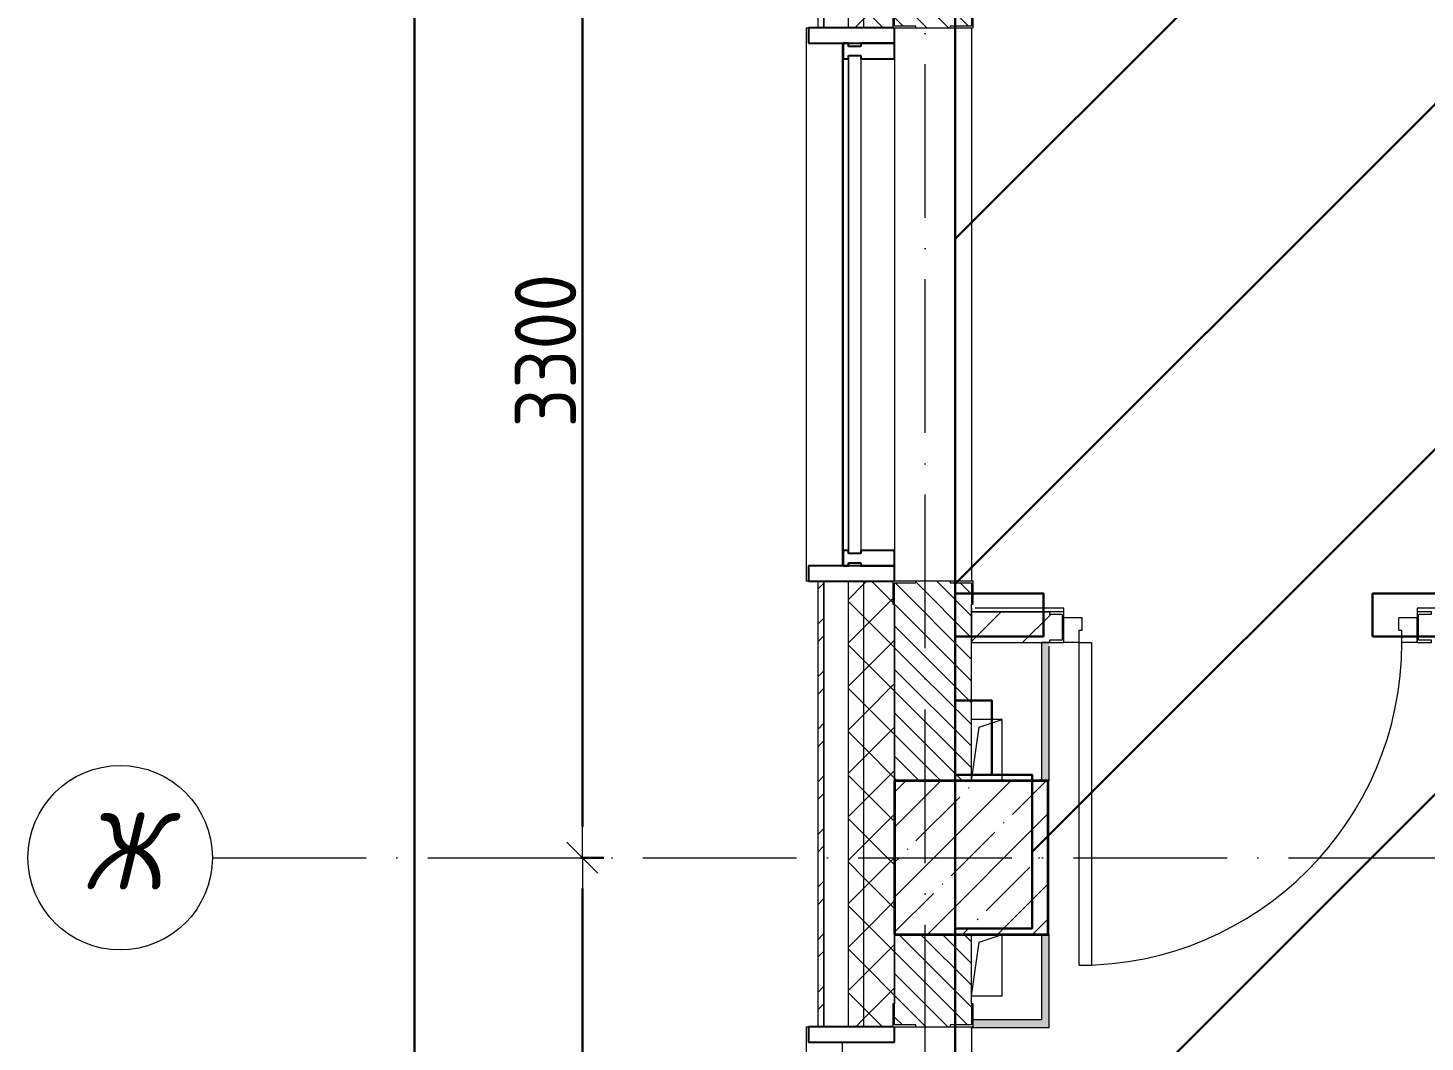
# Model space of a CAD drawing. Header units: millimetres. Extents: x -17017 to 628417, y -109036 to 199237.
# Drawn here: x -12989 to -8445, y -90815 to -87515 of the extents above; entities that cross this region are included whole.
import ezdxf

# ---------------------------------------------------------------- set-up
doc = ezdxf.new("R2010")
doc.units = ezdxf.units.MM
doc.linetypes.add('50_200_ШТРИХ_1Т_ш5_п1_п1_', pattern=[700, 500, -100, 0, -100])
doc.linetypes.add('Штрих короткий', pattern=[300, 150, -150])
for name, color, linetype, lineweight in [('0-1', 7, 'Continuous', 5), ('0-2', 7, 'Continuous', 9), ('Импосты витража', 7, 'Continuous', 9), ('Импосты витража-1', 7, 'Continuous', 25), ('Каркас_Импост', 7, 'Continuous', 13), ('Несущие колонны', 7, 'Continuous', 9), ('Несущие колонны-1', 7, 'Continuous', 35), ('Обобщенные модели', 7, 'Continuous', 9), ('Общие ребра', 7, 'Continuous', 9), ('Окна', 7, 'Continuous', 9), ('Оси', 7, 'Continuous', 9), ('Оси-1', 7, 'Continuous', 20), ('Оси-2', 7, '50_200_ШТРИХ_1Т_ш5_п1_п1_', 9), ('Остекление-1', 7, 'Continuous', 9), ('Открывание-1', 7, 'Continuous', 9), ('Панель', 7, 'Continuous', 13), ('Перемычка-1', 7, 'Штрих короткий', 9), ('Размеры', 7, 'Continuous', 15), ('Стены', 7, 'Continuous', 9), ('Стены-1', 7, 'Continuous', 13), ('стяжа', 7, 'Continuous', 30), ('Штриховка разреза-1', 7, 'Continuous', 9)]:
    doc.layers.add(name, color=color, linetype=linetype, lineweight=lineweight)
doc.layers.add('Штриховка разреза-4', color=1, linetype='Continuous', lineweight=9, true_color=0xff0000)
doc.layers.get('0-2').off()
doc.styles.add('ISOCPEUR_I_1', font='isocpeui.ttf', dxfattribs={"width": 0.85, "height": 2.5})
doc.styles.add('СПДС', font='isocpeur.ttf', dxfattribs={"width": 0.9})
doc.dimstyles.new('Размера А3', dxfattribs={"dimtxt": 200, "dimasz": 100, "dimexe": 70, "dimexo": 100, "dimgap": 20, "dimtad": 1, "dimdec": 0, "dimrnd": 10, "dimzin": 0, "dimdsep": 46, "dimtxsty": 'СПДС', "dimblk": 'ARROWHEAD_6', "dimcen": 1, "dimclrd": 256, "dimclre": 256, "dimclrt": 256, "dimazin": 0, "dimtfac": 1, "dimtdec": 0, "dimtmove": 2, "dimatfit": 3, "dimfxl": 1, "dimtolj": 1, "dimtzin": 0, "dimarcsym": 0})
pattern_1 = [(45, (0, 0), (-70.71068, 70.71068), []), (135, (0, 0), (-70.71068, -70.71068), [])]
pattern_2 = [(135, (0, 0), (-35.35534, -35.35534), [])]

# ---------------------------------------------------------------- blocks, each defined once
blk = doc.blocks.new('Ось сетки - Круг_Ø6_00__ISO-2_5_0_9K_-16731441-АИ2_02_План отделки стен 2-го этажа _Часть 2_')
at = {"layer": 'Оси-1'}
blk.add_circle((0, 0), 3, dxfattribs=at)
blk = doc.blocks.new('ARROWHEAD_6')
at = {"color": 0, "linetype": 'Continuous'}
for p, q in [((-0.5, -0.5), (0.5, 0.5)), ((0, 0), (-1, 0))]:
    blk.add_line(p, q, dxfattribs=at)
blk = doc.blocks.new('*D677')
at = {"layer": 'Defpoints', "color": 0, "transparency": 16777216}
for p in [(-11291.7, -90215.3), (-11185.6, -90215.3), (-11118.8, -94765.3)]:
    blk.add_point(p, dxfattribs=at)
at = {"layer": 'Размеры', "lineweight": -2, "transparency": 16777216}
for p, q in [((-11191.7, -90215.3), (-11115.6, -90215.3)), ((-11185.6, -94665.3), (-11185.6, -90315.3)), ((-11218.8, -94765.3), (-11255.6, -94765.3))]:
    blk.add_line(p, q, dxfattribs=at)
at = {"layer": 'Размеры', "lineweight": -2, "transparency": 16777216, "xscale": 100, "yscale": 100, "zscale": 100}
for p, rotation in [((-11185.6, -90215.3), 90), ((-11185.6, -94765.3), 270)]:
    blk.add_blockref('ARROWHEAD_6', p, dxfattribs=dict(at, rotation=rotation))
at = {"layer": 'Размеры', "transparency": 16777216, "insert": (-11305.6, -92490.3), "char_height": 200, "width": 2.564, "attachment_point": 5, "rotation": 90, "style": 'СПДС'}
blk.add_mtext('\\A1;4550', dxfattribs=at)
blk = doc.blocks.new('*D678')
at = {"layer": 'Defpoints', "color": 0, "transparency": 16777216}
for p in [(-11291.7, -86915.3), (-11185.6, -86915.3), (-11291.7, -90215.3)]:
    blk.add_point(p, dxfattribs=at)
at = {"layer": 'Размеры', "lineweight": -2, "transparency": 16777216}
for p, q in [((-11191.7, -86915.3), (-11115.6, -86915.3)), ((-11185.6, -90115.3), (-11185.6, -87015.3)), ((-11191.7, -90215.3), (-11115.6, -90215.3))]:
    blk.add_line(p, q, dxfattribs=at)
at = {"layer": 'Размеры', "lineweight": -2, "transparency": 16777216, "xscale": 100, "yscale": 100, "zscale": 100}
for p, rotation in [((-11185.6, -86915.3), 90), ((-11185.6, -90215.3), 270)]:
    blk.add_blockref('ARROWHEAD_6', p, dxfattribs=dict(at, rotation=rotation))
at = {"layer": 'Размеры', "transparency": 16777216, "insert": (-11305.6, -88565.3), "char_height": 200, "width": 2.488, "attachment_point": 5, "rotation": 90, "style": 'СПДС'}
blk.add_mtext('\\A1;3300', dxfattribs=at)
blk = doc.blocks.new('*D686')
at = {"layer": 'Defpoints', "color": 0, "transparency": 16777216}
for p in [(-11838.1, -56765.3), (-11732, -56765.3), (-11838.1, -106215.3)]:
    blk.add_point(p, dxfattribs=at)
at = {"layer": 'Размеры', "lineweight": -2, "transparency": 16777216}
for p, q in [((-11738.1, -56765.3), (-11662, -56765.3)), ((-11732, -106115.3), (-11732, -56865.3)), ((-11738.1, -106215.3), (-11662, -106215.3))]:
    blk.add_line(p, q, dxfattribs=at)
at = {"layer": 'Размеры', "lineweight": -2, "transparency": 16777216, "xscale": 100, "yscale": 100, "zscale": 100}
for p, rotation in [((-11732, -56765.3), 90), ((-11732, -106215.3), 270)]:
    blk.add_blockref('ARROWHEAD_6', p, dxfattribs=dict(at, rotation=rotation))
at = {"layer": 'Размеры', "transparency": 16777216, "insert": (-11852, -81490.3), "char_height": 200, "width": 3.261, "attachment_point": 5, "rotation": 90, "style": 'СПДС'}
blk.add_mtext('\\A1;49450', dxfattribs=at)
blk = doc.blocks.new('BSC_Колонна _Прямоугольная - 500х500-V111-АИ2_02_План отделки стен 2-го этажа _Часть 2_')
at = {"layer": 'Несущие колонны'}
h = blk.add_hatch(dxfattribs=at)
h.set_pattern_fill('FP_110', color=256, style=0, pattern_type=2)
h.set_pattern_definition([(45, (-150, -16000), (-114.0493, 114.0493), []), (45, (-35.95, -16000), (-114.0493, 114.0493), [201.612, -40.322, 3.353, -36.97])])
h.paths.add_polyline_path([(-250, -250), (250, -250), (250, 250), (-250, 250), (-250, 201.6)], flags=0)
at = {"layer": 'Несущие колонны-1'}
for p, q in [((250, 250), (-250, 250)), ((-250, 250), (-250, -250)), ((250, -250), (250, 250)), ((-250, -250), (250, -250))]:
    blk.add_line(p, q, dxfattribs=at)
blk = doc.blocks.new('Проем_Дверь_Прямоугольный - 1800х2700h_оконные проемы-25805030-АИ2_02_План отделки стен 2-го этажа _Часть 2_')
at = {"layer": 'Перемычка-1'}
for p, q in [((900, 125), (-900, 125)), ((900, -125), (-900, -125))]:
    blk.add_line(p, q, dxfattribs=at)
blk = doc.blocks.new('Прямоугольный импост - Откос НВФ_50х280 мм-25993838-АИ2_02_План отделки стен 2-го этажа _Часть 2_')
at = {"layer": 'Импосты витража-1'}
for p, q in [((0, 130), (-50, 130)), ((-50, 130), (-50, -150)), ((0, -144), (0, 130)), ((-50, -150), (0, -150))]:
    blk.add_line(p, q, dxfattribs=at)
blk = doc.blocks.new('PNS_Панель прямоугольная1 - Нр_Стекло - 40мм-25293744-АИ2_02_План отделки стен 2-го этажа _Часть 2_')
at = {"layer": 'Остекление-1'}
for p, q in [((-800, 40), (800, 40)), ((-810, 0), (810, 0)), ((800, 0), (-800, 0))]:
    blk.add_line(p, q, dxfattribs=at)
blk = doc.blocks.new('Прямоугольный импост - Импост структурный с накладкой - 150мм-25651488-АИ2_02_План отделки стен 2-го этажа _Часть 2_')
at = {"layer": 'Импосты витража'}
for p, q in [((44650, -100), (46250, -100)), ((44650, -267), (46250, -267))]:
    blk.add_line(p, q, dxfattribs=at)
blk = doc.blocks.new('Прямоугольный импост - Импост структурный с накладкой - 150мм-25651501-АИ2_02_План отделки стен 2-го этажа _Часть 2_')
at = {"layer": 'Импосты витража-1'}
for p, q in [((-25, 0), (-25, 17)), ((-25, 17), (25, 17)), ((-15, 0), (-25, 0)), ((-15, -40), (-15, 0)), ((25, 0), (15, 0)), ((15, 0), (15, -40)), ((25, 17), (25, 0)), ((-25, -150), (-25, -40)), ((-25, -40), (-15, -40)), ((15, -40), (25, -40)), ((25, -40), (25, -150)), ((25, -150), (-25, -150))]:
    blk.add_line(p, q, dxfattribs=at)
blk = doc.blocks.new('Прямоугольный импост - Откос НВФ_50х280 мм-25995271-АИ2_02_План отделки стен 2-го этажа _Часть 2_')
at = {"layer": 'Импосты витража-1'}
for p, q in [((-50, 130), (0, 130)), ((-50, -150), (-50, 130)), ((0, 130), (0, -144)), ((0, -150), (-50, -150))]:
    blk.add_line(p, q, dxfattribs=at)
blk = doc.blocks.new('Прямоугольный импост - Откос НВФ_50х280 мм-25995273-АИ2_02_План отделки стен 2-го этажа _Часть 2_')
at = {"layer": 'Импосты витража-1'}
for p, q in [((0, 130), (-50, 130)), ((-50, 130), (-50, -150)), ((0, -144), (0, 130)), ((-50, -150), (0, -150))]:
    blk.add_line(p, q, dxfattribs=at)
blk = doc.blocks.new('Дверь_СКБ_1Ст_Внутренняя_ШЕР - СОШ_Д-17__Дв_1150x2100h_Лаборантские_ Инструментальные_EI30-28315805-АИ2_02_План отделки стен 2-го этажа _Часть 2_')
at = {"layer": 'Каркас_Импост'}
for p, q in [((-562.5, 50), (-562.5, -30)), ((-562.5, 50), (-512.5, 50)), ((-512.5, 50), (-512.5, 10)), ((537.5, 50), (537.5, 10)), ((537.5, 50), (587.5, 50)), ((587.5, 50), (587.5, -30)), ((-502.5, 10), (-512.5, 10)), ((-502.5, 10), (-502.5, -30)), ((527.5, 10), (527.5, -30)), ((537.5, 10), (527.5, 10)), ((-562.5, -30), (-502.5, -30)), ((527.5, -30), (587.5, -30))]:
    blk.add_line(p, q, dxfattribs=at)
at = {"layer": 'Открывание-1'}
blk.add_arc((537.5, 50), 1050, 90, 180, dxfattribs=at)
at = {"layer": 'Панель'}
for p, q in [((537.5, 1100), (497.5, 1100)), ((497.5, 50), (497.5, 1100)), ((537.5, 1100), (537.5, 50)), ((537.5, 50), (497.5, 50))]:
    blk.add_line(p, q, dxfattribs=at)
blk = doc.blocks.new('Фахверк_СКБ_Уголок - 250_2700-27497298-АИ2_02_План отделки стен 2-го этажа _Часть 2_')
at = {"layer": 'Обобщенные модели'}
for p, q in [((200, 181), (125, 181)), ((125, 181), (125, 106)), ((131, 106), (131, 175)), ((131, 175), (200, 175)), ((200, 175), (200, 181)), ((125, 106), (131, 106)), ((131, -6), (125, -6)), ((125, -6), (125, -81)), ((131, -75), (131, -6)), ((125, -81), (200, -81)), ((200, -75), (131, -75)), ((200, -81), (200, -75))]:
    blk.add_line(p, q, dxfattribs=at)
blk = doc.blocks.new('154_Стойка_СКБ_Швеллер - СМ-2180_100-28318692-АИ2_02_План отделки стен 2-го этажа _Часть 2_')
at = {"layer": 'Обобщенные модели'}
for p, q in [((171, 50), (125, 50)), ((125, 50), (125, -50)), ((171, 42.4), (171, 50)), ((129.5, 42.4), (171, 42.4)), ((129.5, -42.4), (129.5, 42.4)), ((171, -42.4), (129.5, -42.4)), ((171, -50), (171, -42.4)), ((125, -50), (171, -50))]:
    blk.add_line(p, q, dxfattribs=at)
blk = doc.blocks.new('AR_Отверстие прямоугольное _в плите_ - AR_Отверстие прямоугольное _в плите_-30510733-АИ2_02_План отделки стен 2-го этажа _Часть 2_')
at = {"layer": 'Обобщенные модели'}
for p, q in [((-25, 75), (50, 100)), ((50, -100), (50, 100)), ((-50, -100), (-25, 75)), ((-50, -100), (50, -100))]:
    blk.add_line(p, q, dxfattribs=at)
blk = doc.blocks.new('AR_Отверстие прямоугольное _в плите_ - AR_Отверстие прямоугольное _в плите_-V201-АИ2_02_План отделки стен 2-го этажа _Часть 2_')
at = {"layer": 'Обобщенные модели'}
for p, q in [((50, 100), (-50, 100)), ((-25, 75), (50, 100)), ((50, -100), (50, 100)), ((-50, -100), (-25, 75))]:
    blk.add_line(p, q, dxfattribs=at)
blk = doc.blocks.new('Отлив_СКБ - Отлив витража_120_НВФ-31885689-АИ2_02_План отделки стен 2-го этажа _Часть 2_')
at = {"layer": 'Окна'}
for p, q in [((0, 113), (0, 120)), ((1800, 120), (0, 120)), ((1800, 120), (1800, 113)), ((50, 2), (1750, 2))]:
    blk.add_line(p, q, dxfattribs=at)
blk = doc.blocks.new('0125-Р-ОО-Ш2-АР-о_23_10_2024_rvt-1-АИ2_02_План отделки стен 2-го этажа _Часть 2_')
at = {"layer": 'Штриховка разреза-1'}
h = blk.add_hatch(dxfattribs=at)
h.set_pattern_fill('FP_80', color=256, style=0, pattern_type=2)
h.set_pattern_definition([(45, (0, 0), (-85.5366, 85.5366), []), (45, (57.02, 0), (-85.5366, 85.5366), [])])
h.paths.add_polyline_path([(-350, 11335), (-330, 11335), (-330, 13650), (-350, 13650), (-350, 12505.4)], flags=0)
h.paths.add_polyline_path([(-350, 15450), (-330, 15450), (-330, 16900), (-350, 16900), (-350, 16201.6)], flags=0)
h.paths.add_polyline_path([(-330, 18700), (-330, 19900), (-350, 19900), (-350, 18700)], flags=0)
h.paths.add_polyline_path([(-330, 21700), (-330, 22900), (-350, 22900), (-350, 21700)], flags=0)
h.paths.add_polyline_path([(-330, 24700), (-330, 25900), (-350, 25900), (-350, 24700)], flags=0)
h.paths.add_polyline_path([(-330, 27700), (-330, 28625), (-350, 28625), (-350, 27700)], flags=0)
h = blk.add_hatch(dxfattribs=at)
h.set_pattern_fill('FP_81', color=256, style=0, pattern_type=2)
h.set_pattern_definition(pattern_1)
h.paths.add_polyline_path([(-200, 11335), (-200, 13650), (-250, 13650), (-250, 11335)], flags=0)
h.paths.add_polyline_path([(-200, 15450), (-200, 16900), (-250, 16900), (-250, 15450)], flags=0)
h.paths.add_polyline_path([(-200, 18700), (-200, 19900), (-250, 19900), (-250, 18700)], flags=0)
h.paths.add_polyline_path([(-200, 21700), (-200, 22900), (-250, 22900), (-250, 21700)], flags=0)
h.paths.add_polyline_path([(-200, 24700), (-200, 25900), (-250, 25900), (-250, 24700)], flags=0)
h.paths.add_polyline_path([(-200, 27700), (-200, 28550), (-250, 28550), (-250, 27700)], flags=0)
h = blk.add_hatch(dxfattribs=at)
h.set_pattern_fill('FP_81', color=256, style=0, pattern_type=2)
h.set_pattern_definition(pattern_1)
h.paths.add_polyline_path([(-200, 11335), (-100, 11335), (-100, 13575), (-106, 13575), (-106, 13650), (-200, 13650), (-200, 11350)], flags=0)
h.paths.add_polyline_path([(-106, 15450), (-106, 15525), (-100, 15525), (-100, 16825), (-106, 16825), (-106, 16900), (-200, 16900), (-200, 15450)], flags=0)
h.paths.add_polyline_path([(-200, 18700), (-106, 18700), (-106, 18775), (-100, 18775), (-100, 19825), (-106, 19825), (-106, 19900), (-200, 19900), (-200, 18973.7)], flags=0)
h.paths.add_polyline_path([(-200, 21700), (-106, 21700), (-106, 21775), (-100, 21775), (-100, 22825), (-106, 22825), (-106, 22900), (-200, 22900), (-200, 21706)], flags=0)
h.paths.add_polyline_path([(-106, 24700), (-106, 24775), (-100, 24775), (-100, 25825), (-106, 25825), (-106, 25900), (-200, 25900), (-200, 24700)], flags=0)
h.paths.add_polyline_path([(-106, 27700), (-106, 27775), (-100, 27775), (-100, 28550), (-200, 28550), (-200, 27700)], flags=0)
h = blk.add_hatch(dxfattribs=at)
h.set_pattern_fill('FP_2', color=256, style=0, pattern_type=2)
h.set_pattern_definition(pattern_2)
h.paths.add_polyline_path([(150, 16250), (149.3, 16894), (81, 16894), (81, 16900), (-31, 16900), (-31, 16894), (-100, 16894), (-100, 16250), (149.3, 16250)], flags=0)
h.paths.add_polyline_path([(81, 18700), (81, 18706), (150, 18706), (150, 19050), (-100, 19050), (-100, 18706), (-31, 18706), (-31, 18700)], flags=0)
h = blk.add_hatch(dxfattribs=at)
h.set_pattern_fill('FP_3', color=256, style=0, pattern_type=2)
h.set_pattern_definition([(45, (0, 0), (-84.8528, 84.8528), [])])
h.paths.add_polyline_path([(7150, 16700), (7150, 16800), (4250, 16800), (4250, 16700), (7139.2, 16700)], flags=0)
h.paths.add_polyline_path([(4200, 16700), (4200, 16703), (4247, 16703), (4247, 16797), (4200, 16797), (4200, 16800), (1646, 16799.2), (1646, 16792.4), (1604.5, 16792.4), (1604.5, 16707.6), (1646, 16707.6), (1646, 16700)], flags=0)
h.paths.add_polyline_path([(404, 16700), (404, 16707.6), (445.5, 16707.6), (445.5, 16792.4), (404, 16792.4), (404, 16800), (150, 16800), (150, 16700)], flags=0)
h = blk.add_hatch(dxfattribs=at)
h.set_pattern_fill('FP_2', color=256, style=0, pattern_type=2)
h.set_pattern_definition(pattern_2)
h.paths.add_polyline_path([(-100, 11850), (150, 11850), (149.2, 13644), (81, 13644), (81, 13650), (-31, 13650), (-31, 13644), (-100, 13644), (-100, 12505.4)], flags=0)
h.paths.add_polyline_path([(81, 15450), (81, 15456), (150, 15456), (150, 15750), (-100, 15750), (-100, 15456), (-31, 15456), (-31, 15450)], flags=0)
at = {"layer": 'Общие ребра'}
for p, q in [((-330, 19900), (-330, 18700)), ((-330, 18700), (-330, 19900)), ((-250, 18700), (-250, 19900)), ((-200, 18700), (-200, 19900)), ((-330, 16900), (-330, 15450)), ((-330, 15450), (-330, 16900)), ((-250, 15450), (-250, 16900)), ((-200, 15450), (-200, 16900)), ((-100, 16250), (-100, 16825)), ((-100, 16825), (-100, 16250)), ((-100, 15525), (-100, 15750)), ((-100, 15750), (-100, 15525))]:
    blk.add_line(p, q, dxfattribs=at)
at = {"layer": 'Стены'}
for p, q in [((150, 18700), (150, 16900)), ((150, 15447.5), (150, 13650))]:
    blk.add_line(p, q, dxfattribs=at)
at = {"layer": 'Стены-1'}
for p, q in [((-350, 19900), (-350, 18700)), ((-350, 18700), (-330, 18700)), ((-330, 18700), (-106, 18700)), ((-31, 18700), (81, 18700)), ((-350, 16900), (-350, 15450)), ((-330, 16900), (-350, 16900)), ((-106, 16900), (-330, 16900)), ((81, 16900), (-31, 16900)), ((150, 16250), (150, 16825)), ((404, 16800), (150, 16800)), ((150, 16800), (150, 16700)), ((150, 16700), (404, 16700)), ((150, 15525), (150, 15750)), ((-350, 15450), (-330, 15450)), ((-330, 15450), (-106, 15450)), ((-31, 15450), (81, 15450))]:
    blk.add_line(p, q, dxfattribs=at)
at = {"layer": '0-2'}
for name, p, rotation in [('Фахверк_СКБ_Уголок - 250_2700-27497298-АИ2_02_План отделки стен 2-го этажа _Часть 2_', (75, 18575), 89.99999999999991), ('Отлив_СКБ - Отлив витража_120_НВФ-31885689-АИ2_02_План отделки стен 2-го этажа _Часть 2_', (-267, 16900), 90), ('Прямоугольный импост - Откос НВФ_50х280 мм-25995273-АИ2_02_План отделки стен 2-го этажа _Часть 2_', (-250, 18700), 89.99999999999847), ('Проем_Дверь_Прямоугольный - 1800х2700h_оконные проемы-25805030-АИ2_02_План отделки стен 2-го этажа _Часть 2_', (25, 17800), 89.99999999999991), ('Прямоугольный импост - Импост структурный с накладкой - 150мм-25651488-АИ2_02_План отделки стен 2-го этажа _Часть 2_', (0, 63250), 269.9999999999994), ('PNS_Панель прямоугольная1 - Нр_Стекло - 40мм-25293744-АИ2_02_План отделки стен 2-го этажа _Часть 2_', (-250, 17800), 269.9999999999985), ('Фахверк_СКБ_Уголок - 250_2700-27497298-АИ2_02_План отделки стен 2-го этажа _Часть 2_', (-25, 17025), 269.9999999999999), ('154_Стойка_СКБ_Швеллер - СМ-2180_100-28318692-АИ2_02_План отделки стен 2-го этажа _Часть 2_', (575, 16750), 180), ('Дверь_СКБ_1Ст_Внутренняя_ШЕР - СОШ_Д-17__Дв_1150x2100h_Лаборантские_ Инструментальные_EI30-28315805-АИ2_02_План отделки стен 2-го этажа _Часть 2_', (1037.5, 16750), 180), ('Фахверк_СКБ_Уголок - 250_2700-27497298-АИ2_02_План отделки стен 2-го этажа _Часть 2_', (75, 15325), 89.99999999999991), ('Отлив_СКБ - Отлив витража_120_НВФ-31885689-АИ2_02_План отделки стен 2-го этажа _Часть 2_', (-267, 13650), 90), ('Прямоугольный импост - Откос НВФ_50х280 мм-25993838-АИ2_02_План отделки стен 2-го этажа _Часть 2_', (-250, 15450), 89.99999999999773), ('Проем_Дверь_Прямоугольный - 1800х2700h_оконные проемы-25805030-АИ2_02_План отделки стен 2-го этажа _Часть 2_', (25, 14550), 269.9999999999999)]:
    blk.add_blockref(name, p, dxfattribs=dict(at, rotation=rotation))
at = {"layer": '0-2', "extrusion": (0, 0, -1), "rotation": 270.0000000000015}
for name, p in [('Прямоугольный импост - Импост структурный с накладкой - 150мм-25651501-АИ2_02_План отделки стен 2-го этажа _Часть 2_', (250, 18625)), ('Прямоугольный импост - Импост структурный с накладкой - 150мм-25651501-АИ2_02_План отделки стен 2-го этажа _Часть 2_', (250, 16975)), ('Прямоугольный импост - Откос НВФ_50х280 мм-25995271-АИ2_02_План отделки стен 2-го этажа _Часть 2_', (250, 16900))]:
    blk.add_blockref(name, p, dxfattribs=at)
at = {"layer": '0-2'}
for name, p in [('154_Стойка_СКБ_Швеллер - СМ-2180_100-28318692-АИ2_02_План отделки стен 2-го этажа _Часть 2_', (1475, 16750)), ('AR_Отверстие прямоугольное _в плите_ - AR_Отверстие прямоугольное _в плите_-V201-АИ2_02_План отделки стен 2-го этажа _Часть 2_', (200, 16350)), ('BSC_Колонна _Прямоугольная - 500х500-V111-АИ2_02_План отделки стен 2-го этажа _Часть 2_', (150, 16000)), ('AR_Отверстие прямоугольное _в плите_ - AR_Отверстие прямоугольное _в плите_-30510733-АИ2_02_План отделки стен 2-го этажа _Часть 2_', (200, 15650))]:
    blk.add_blockref(name, p, dxfattribs=at)
blk = doc.blocks.new('2ч2эт')
at = {"layer": 'Штриховка разреза-4'}
for points in [[(-9667.6, -89965.3), (-9667.6, -89515.3), (-9692.6, -89515.3), (-9692.6, -89965.3), (-9670.1, -89965.3)], [(-9667.6, -90767.8), (-9667.6, -90465.3), (-9692.6, -90465.3), (-9692.6, -90767.8)], [(-9692.6, -90767.8), (-9692.6, -90742.8), (-9914.1, -90742.8), (-9914.1, -90765.3), (-9920.1, -90765.3), (-9920.1, -90767.8), (-9914.1, -90767.8)]]:
    blk.add_hatch(color=256, dxfattribs=at).paths.add_polyline_path(points, flags=0)
at = {"layer": 'Общие ребра'}
for p, q in [((-9670.1, -89965.3), (-9667.6, -89965.3)), ((-9667.6, -90465.3), (-9670.1, -90465.3))]:
    blk.add_line(p, q, dxfattribs=at)
at = {"layer": 'Стены-1'}
for p, q in [((-9920.1, -89403.3), (-9920.1, -89415.3)), ((-9920.1, -89415.3), (-9666.1, -89415.3)), ((-9620.1, -89403.3), (-9908.1, -89403.3)), ((-9620.1, -89415.3), (-9620.1, -89403.3)), ((-2932.1, -89403.3), (-8470.1, -89403.3)), ((-8470.1, -89403.3), (-8470.1, -89415.3)), ((-9667.6, -89515.3), (-9692.6, -89515.3)), ((-9692.6, -89515.3), (-9692.6, -89965.3)), ((-9667.6, -89965.3), (-9667.6, -89527.3)), ((-9692.6, -90465.3), (-9692.6, -90742.8)), ((-9667.6, -90767.8), (-9667.6, -90465.3)), ((-9692.6, -90742.8), (-9914.1, -90742.8)), ((-9920.1, -90765.3), (-9920.1, -90767.8)), ((-9920.1, -90767.8), (-9667.6, -90767.8))]:
    blk.add_line(p, q, dxfattribs=at)
at = {"layer": 'стяжа'}
for points in [[(-2388, -72625.3), (-2388, -66175.1), (-9973, -66175.1), (-9973, -89355.1), (-9686, -89355.1)], [(-8616, -89355.1), (-2388, -89355.1), (-2388, -86440.1)], [(-9686, -89495.1), (-9973, -89495.1), (-9973, -89355.1), (-9686, -89355.1)], [(-9686, -89495.1), (-9686, -89355.1)], [(-8616, -89355.1), (-2388, -89355.1), (-2388, -89495.1), (-8616, -89495.1)], [(-8616, -89355.1), (-8616, -89495.1)], [(-2388, -91955.4), (-2388, -94625.1), (-9973, -94625.1), (-9973, -89495.1), (-9686, -89495.1)], [(-8616, -89495.1), (-2388, -89495.1), (-2388, -90775.4)], [(-9973, -89945.4), (-9973, -89945.4), (-9723, -89945.4), (-9723, -90445.4), (-9973, -90445.4)]]:
    blk.add_lwpolyline(points, dxfattribs=at)
for points in [[(-9973, -89355.1), (-9686, -89355.1), (-9686, -89495.1), (-9973, -89495.1)], [(-9973, -89945.4), (-9853.5, -89945.4), (-9853.5, -89703.9), (-9973, -89703.9)]]:
    blk.add_lwpolyline(points, close=True, dxfattribs=at)
at = {"layer": '0-1'}
blk.add_blockref('0125-Р-ОО-Ш2-АР-о_23_10_2024_rvt-1-АИ2_02_План отделки стен 2-го этажа _Часть 2_', (-10070.1, -106215.3), dxfattribs=at)
blk = doc.blocks.new('ось2эт')
at = {"layer": 'Оси-2'}
for p, q in [((-10070.1, -108435.9), (-10070.1, -54635.1)), ((-12388.8, -90215.3), (18329.9, -90215.3))]:
    blk.add_line(p, q, dxfattribs=at)
at = {"layer": 'Оси-1', "xscale": 99.99999999999993, "yscale": 99.99999999999993, "zscale": 99.99999999999993, "rotation": 269.9999999999996}
blk.add_blockref('Ось сетки - Круг_Ø6_00__ISO-2_5_0_9K_-16731441-АИ2_02_План отделки стен 2-го этажа _Часть 2_', (-12688.8, -90215.3), dxfattribs=at)
at = {"layer": 'Оси', "insert": (-12810.7, -90068.6), "char_height": 250, "width": 281.392, "attachment_point": 1, "style": 'ISOCPEUR_I_1'}
blk.add_mtext('\\fISOCPEUR|b0|i1|c204|p34|;\\W.9;Ж', dxfattribs=at)
at = {"layer": 'Размеры'}
for base, p1, p2, picture, middle in [((-11732, -56765.3), (-11838.1, -106215.3), (-11838.1, -56765.3), '*D686', (-11852, -81490.3)), ((-11185.6, -86915.3), (-11291.7, -90215.3), (-11291.7, -86915.3), '*D678', (-11305.6, -88565.3)), ((-11185.6, -90215.3), (-11118.8, -94765.3), (-11291.7, -90215.3), '*D677', (-11305.6, -92490.3))]:
    dim = blk.add_linear_dim(base=base, p1=p1, p2=p2, angle=90, dimstyle='Размера А3', dxfattribs=at)
    dim.commit()
    dim.dimension.update_dxf_attribs({"geometry": picture, "text_midpoint": middle})

msp = doc.modelspace()

# ---------------------------------------------------------------- hatches: boundary and pattern name
at = {"layer": 'стяжа'}
h = msp.add_hatch(dxfattribs=at)
h.set_pattern_fill('ANSI31', color=5, scale=250)
h.set_pattern_definition([(45, (4472.5, -59163.1), (-561.266, 561.266), [])])
h.paths.add_polyline_path([(13742, -89400.5), (12812, -89400.5), (6162, -89400.5), (6162, -89950.4), (12812, -89960.5), (12812, -94460.5), (13012, -94460.5), (13012, -94955.3), (15112, -94955.3), (15112, -94443.1), (15322, -94443.1), (15322, -94230.5), (15762, -94230.5), (15762, -90460.5), (15322, -90460.5), (15322, -89960.5), (13742, -89960.5)])
h.paths.add_polyline_path([(15592, -66215.3), (15192, -66215.3), (15192, -65695.3), (15592, -65695.3), (15592, -63285.3), (15464.5, -63285.3), (15464.5, -62800.4), (15592, -62800.4), (15592, -60875.3), (15362, -60875.3), (15362, -60625.3), (12222, -60625.3), (12222, -61275.3), (9132, -61275.3), (9132, -60575.3), (8692, -60575.3), (8692, -60325.3), (9912, -60325.3), (9912, -58904.6), (9862, -58904.6), (9862, -58299.1), (9912, -58299.1), (9912, -56925.3), (6812, -56925.3), (6812, -57175.3), (6312, -57175.3), (6062, -57175.3), (6062, -56925.3), (2562, -56925.3), (2562, -57345.3), (2042, -57345.3), (2042, -56925.3), (-2138, -56925.3), (-2138, -58005.3), (-2388, -58005.3), (-2388, -57961), (-2788, -57961), (-2788, -56925.3), (-9668, -56925.3), (-9668, -57165.3), (-9778, -57165.3), (-9778, -57376.1), (-9888, -57376.1), (-9888, -60155.3), (-9638, -60155.3), (-9638, -60655.3), (-9888, -60655.3), (-9888, -62707.2), (-9738, -62707.2), (-9738, -63240.1), (-9888, -63240.1), (-9888, -65675.3), (-9598, -65675.3), (-9598, -65925.3), (-2888, -65925.3), (-2888, -63325.3), (-2388, -63325.3), (-2388, -61148.8), (-2758, -61148.8), (-2758, -59948.8), (-2388, -59948.8), (-2388, -59705.3), (-2138, -59705.3), (-2138, -72625.3), (-2388, -72625.3), (-2388, -72225.3), (-2788, -72225.3), (-2788, -70635.3), (-2388, -70635.3), (-2388, -69135.3), (-2788, -69135.3), (-2928.7, -69135.3), (-2928.7, -66175.1), (-9833, -66175.1), (-9833, -66315.1), (-9973, -66315.1), (-9973, -68675.1), (-9723, -68675.1), (-9723, -69175.1), (-9833, -69175.1), (-9833, -69315.1), (-9973, -69315.1), (-9973, -71540.3), (-9833, -71540.3), (-9833, -71675.1), (-9723, -71675.1), (-9723, -72175.1), (-9973, -72175.1), (-9973, -77655.1), (-9723, -77655.1), (-9723, -78155.1), (-9738, -78155.1), (-9738, -78390.1), (-9973, -78390.1), (-9973, -80457.8), (-9755.8, -80457.8), (-9755.8, -80675.1), (-9723, -80675.1), (-9723, -81175.1), (-9787.7, -81175.1), (-9787.7, -81360.3), (-9973, -81360.3), (-9973, -86532.6), (-9750.6, -86532.6), (-9750.6, -86755.1), (-9723, -86755.1), (-9723, -87255.1), (-9838.3, -87255.1), (-9838.3, -87389.8), (-9973, -87389.8), (-9973, -89355.1), (-9686, -89355.1), (-9686, -89495.1), (-9973, -89495.1), (-9973, -89703.9), (-9853.5, -89703.9), (-9853.5, -89945.4), (-9723, -89945.4), (-9723, -90445.4), (-9973, -90445.4), (-9973, -94375.1), (-9723, -94375.1), (-9723, -94625.1), (-7673, -94625.1), (-7673, -94145.1), (-3003, -94145.1), (-3003, -92615.1), (-2388, -92615.1), (-2388, -91955.4), (-2138, -91955.4), (-2138, -94925.3), (2042, -94925.3), (2042, -94365.3), (2562, -94365.3), (2562, -94625.3), (5572, -94625.3), (5572, -94285.3), (6162, -94285.3), (6162, -92315.3), (6162, -91180.3), (6162, -89960.6), (6154.9, -89960.6), (2562, -89950.4), (2562, -90475.4), (2042, -90475.4), (2042, -89950.4), (2042, -89945.4), (2201, -89945.4), (2201, -87175.4), (2042, -87175.4), (2042, -85985.4), (1200.5, -85985.4), (1200.5, -77695.3), (2042, -77695.3), (2178.2, -77695.3), (2178.2, -72220.3), (2042, -72220.3), (2042, -71695.3), (2042, -71690.3), (2562, -71690.3), (2562, -71882.4), (5852, -71882.4), (5852, -71690.3), (5852, -71421.7), (6562, -71421.7), (6562, -71285.3), (7012, -71285.3), (7012, -71695.3), (15592, -71695.3)])
h.paths.add_polyline_path([(7012, -69615.3), (6562, -69615.3), (6562, -69446.8), (6102, -69446.8), (6102, -63155.3), (6562, -63155.3), (6562, -58775.3), (6812, -58775.3), (6812, -60325.3), (7112, -60325.3), (7112, -60575.3), (7112, -60825.3), (7112, -62175.3), (6812, -62175.3), (6812, -63055.3), (7012, -63055.3)], flags=16)
h.paths.add_polyline_path([(2562, -66200.3), (2042, -66200.3), (2042, -65675.3), (2042, -65670.3), (2562, -65670.3)], flags=16)
h.paths.add_polyline_path([(-2138, -74325.3), (-2138, -84740.1), (-2388, -84740.1), (-2388, -84500.1), (-2798, -84500.1), (-2798, -84000.1), (-2388, -84000.1), (-2388, -82235.1), (-2968, -82235.1), (-2968, -80395.1), (-2388, -80395.1), (-2388, -78605.3), (-2918, -78605.3), (-2918, -74465.3), (-2388, -74465.3), (-2388, -74325.3)], flags=16)
h.paths.add_polyline_path([(2562, -60695.3), (2042, -60695.3), (2042, -60170.3), (2562, -60170.3)], flags=16)
h.paths.add_polyline_path([(-2138, -86440.1), (-2138, -86640.1), (-2138, -90775.4), (-2388, -90775.4), (-2388, -90475.4), (-2658, -90475.4), (-2758, -90475.4), (-2758, -89495.1), (-8616, -89495.1), (-8616, -89355.1), (-3003, -89355.1), (-3003, -87055.1), (-2703, -87055.1), (-2703, -86640.1), (-2388, -86640.1), (-2388, -86440.1)], flags=16)
h.paths.add_polyline_path([(-2138, -89950.4), (-2658, -89950.4), (-2658, -89945.4), (-2138, -89945.4)], flags=0)

# ---------------------------------------------------------------- block references
for name in ['ось2эт', '2ч2эт']:
    msp.add_blockref(name, (0, 0), dxfattribs=at)

doc.saveas('drawing.dxf')
